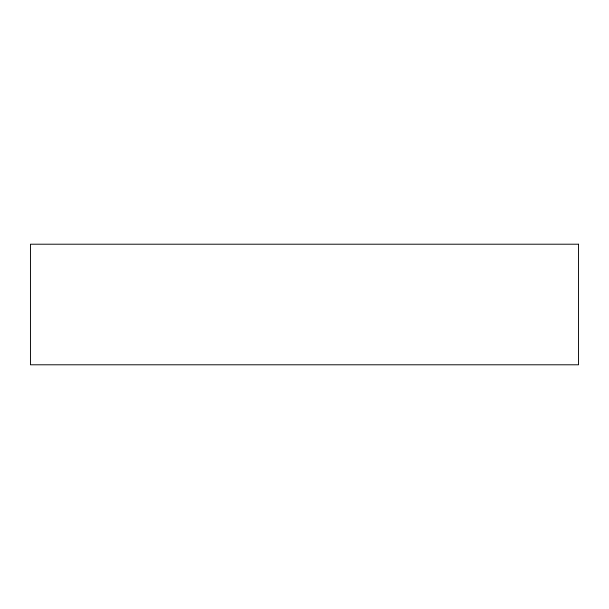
<?xml version="1.0" encoding="UTF-8"?>
<svg xmlns="http://www.w3.org/2000/svg" width="609" height="609" viewBox="0 0 609 609"><rect width="100%" height="100%" fill="white"/><g stroke="black" fill="none" stroke-linecap="round" stroke-linejoin="round"><path stroke-width="0.91" d="M578.55 244.209L30.45 244.209L30.45 364.791L578.55 364.791L578.55 244.209"/></g></svg>
